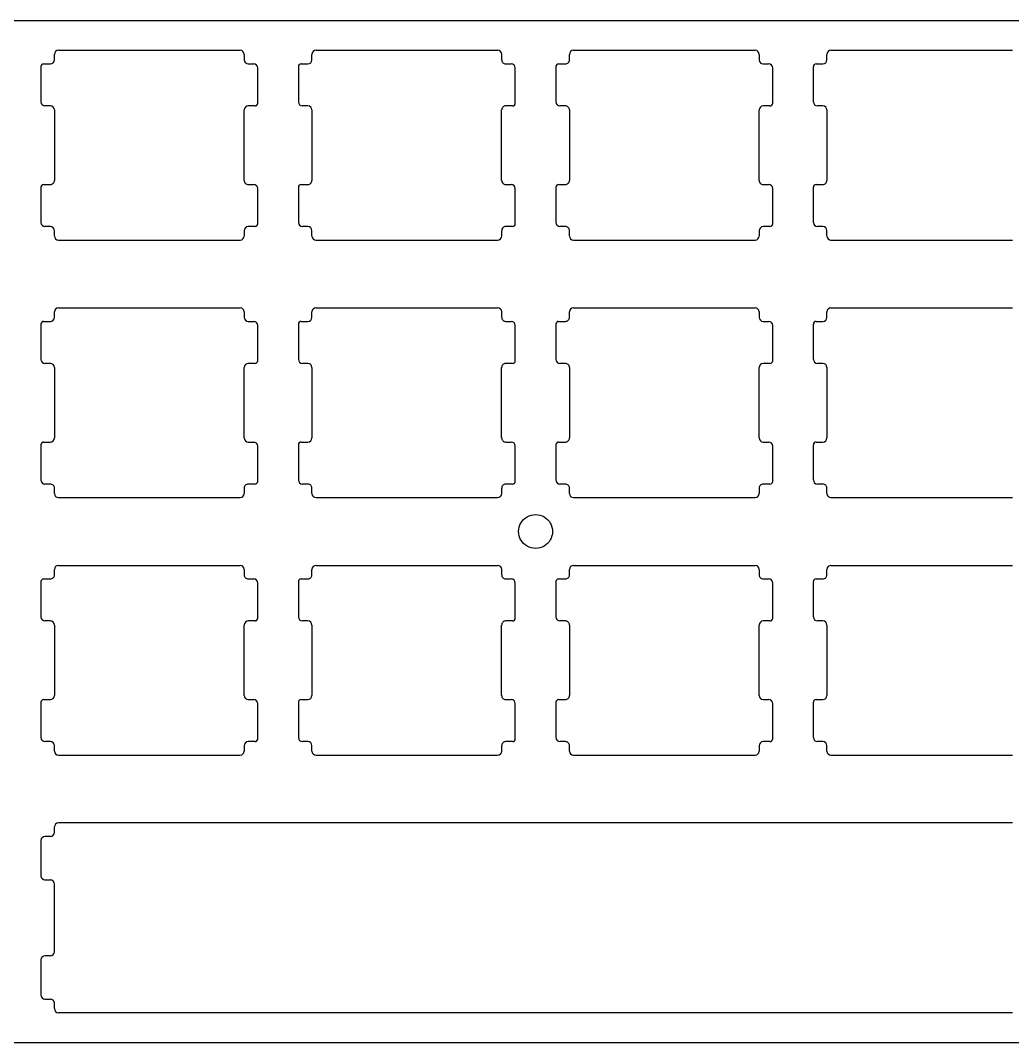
# Model space of a CAD drawing. Extents: x 0 to 227, y -75 to 1.
# Drawn here: x 75.8 to 149, y -74.8 to 0.7 of the extents above; entities that cross this region are included whole.
import ezdxf

# ---------------------------------------------------------------- set-up
doc = ezdxf.new("R2010")
doc.units = 0
doc.layers.get('0').update_dxf_attribs({"linetype": 'CONTINUOUS'})

msp = doc.modelspace()

# ---------------------------------------------------------------- linework, layer by layer
at = {"color": 7}
for points in [[(4.230445, 0.650342), (223.328094, 0.650342)], [(78.278994, -2.252875), (78.278994, -1.851555)], [(78.578713, -1.551836), (91.97974, -1.551836)], [(92.27946, -1.851555), (92.27946, -2.252875)], [(97.278175, -2.252875), (97.278175, -1.851555)], [(97.580435, -1.551836), (110.978922, -1.551836)], [(111.278642, -1.851555), (111.278642, -2.252875)], [(116.279897, -2.252875), (116.279897, -1.851555)], [(116.579617, -1.551836), (129.978104, -1.551836)], [(130.280364, -1.851555), (130.280364, -2.252875)], [(135.279079, -2.252875), (135.279079, -1.851555)], [(135.578799, -1.551836), (148.979826, -1.551836)], [(77.278235, -2.753254), (77.278235, -5.351672)], [(77.478894, -2.552595), (77.979274, -2.552595)], [(92.57918, -2.552595), (92.980499, -2.552595)], [(93.280219, -5.453272), (93.280219, -2.852314)], [(96.279956, -2.753254), (96.279956, -5.351672)], [(96.478076, -2.552595), (96.978456, -2.552595)], [(111.578362, -2.552595), (111.979681, -2.552595)], [(112.279401, -5.453272), (112.279401, -2.852314)], [(115.279138, -2.753254), (115.279138, -5.351672)], [(115.479798, -2.552595), (115.980177, -2.552595)], [(130.580083, -2.552595), (130.978863, -2.552595)], [(131.278583, -5.453272), (131.278583, -2.852314)], [(134.27832, -2.753254), (134.27832, -5.351672)], [(134.47898, -2.552595), (134.979359, -2.552595)], [(77.979274, -5.651392), (77.580494, -5.651392)], [(78.278994, -5.951111), (78.278994, -11.153026)], [(92.27946, -11.153026), (92.27946, -5.951111)], [(93.079559, -5.651392), (92.57918, -5.651392)], [(96.978456, -5.651392), (96.579676, -5.651392)], [(97.278175, -5.951111), (97.278175, -11.153026)], [(111.278642, -11.153026), (111.278642, -5.951111)], [(112.078741, -5.651392), (111.578362, -5.651392)], [(115.980177, -5.651392), (115.578858, -5.651392)], [(116.279897, -5.951111), (116.279897, -11.153026)], [(130.280364, -11.153026), (130.280364, -5.951111)], [(131.080463, -5.651392), (130.580083, -5.651392)], [(134.979359, -5.651392), (134.57804, -5.651392)], [(135.279079, -5.951111), (135.279079, -11.153026)], [(77.278235, -11.653406), (77.278235, -14.251823)], [(77.478894, -11.452746), (77.979274, -11.452746)], [(92.57918, -11.452746), (92.980499, -11.452746)], [(93.280219, -14.350883), (93.280219, -11.752466)], [(96.279956, -11.653406), (96.279956, -14.251823)], [(96.478076, -11.452746), (96.978456, -11.452746)], [(111.578362, -11.452746), (111.979681, -11.452746)], [(112.279401, -14.350883), (112.279401, -11.752466)], [(115.279138, -11.653406), (115.279138, -14.251823)], [(115.479798, -11.452746), (115.980177, -11.452746)], [(130.580083, -11.452746), (130.978863, -11.452746)], [(131.278583, -14.350883), (131.278583, -11.752466)], [(134.27832, -11.653406), (134.27832, -14.251823)], [(134.47898, -11.452746), (134.979359, -11.452746)], [(77.979274, -14.551543), (77.580494, -14.551543)], [(78.278994, -15.252582), (78.278994, -14.851263)], [(92.27946, -14.851263), (92.27946, -15.252582)], [(93.079559, -14.551543), (92.57918, -14.551543)], [(96.978456, -14.551543), (96.579676, -14.551543)], [(97.278175, -15.252582), (97.278175, -14.851263)], [(111.278642, -14.851263), (111.278642, -15.252582)], [(112.078741, -14.551543), (111.578362, -14.551543)], [(115.980177, -14.551543), (115.578858, -14.551543)], [(116.279897, -15.252582), (116.279897, -14.851263)], [(130.280364, -14.851263), (130.280364, -15.252582)], [(131.080463, -14.551543), (130.580083, -14.551543)], [(134.979359, -14.551543), (134.57804, -14.551543)], [(135.279079, -15.252582), (135.279079, -14.851263)], [(78.578713, -15.552302), (91.97974, -15.552302)], [(97.580435, -15.552302), (110.978922, -15.552302)], [(116.579617, -15.552302), (129.978104, -15.552302)], [(135.578799, -15.552302), (148.979826, -15.552302)], [(78.278994, -21.252057), (78.278994, -20.853277)], [(78.578713, -20.551017), (91.97974, -20.551017)], [(92.27946, -20.853277), (92.27946, -21.252057)], [(97.278175, -21.252057), (97.278175, -20.853277)], [(97.580435, -20.551017), (110.978922, -20.551017)], [(111.278642, -20.853277), (111.278642, -21.252057)], [(116.279897, -21.252057), (116.279897, -20.853277)], [(116.579617, -20.551017), (129.978104, -20.551017)], [(130.280364, -20.853277), (130.280364, -21.252057)], [(135.279079, -21.252057), (135.279079, -20.853277)], [(135.578799, -20.551017), (148.979826, -20.551017)], [(77.278235, -21.752436), (77.278235, -24.353394)], [(77.478894, -21.551776), (77.979274, -21.551776)], [(92.57918, -21.551776), (92.980499, -21.551776)], [(93.280219, -24.452454), (93.280219, -21.851496)], [(96.279956, -21.752436), (96.279956, -24.353394)], [(96.478076, -21.551776), (96.978456, -21.551776)], [(111.578362, -21.551776), (111.979681, -21.551776)], [(112.279401, -24.452454), (112.279401, -21.851496)], [(115.279138, -21.752436), (115.279138, -24.353394)], [(115.479798, -21.551776), (115.980177, -21.551776)], [(130.580083, -21.551776), (130.978863, -21.551776)], [(131.278583, -24.452454), (131.278583, -21.851496)], [(134.27832, -21.752436), (134.27832, -24.353394)], [(134.47898, -21.551776), (134.979359, -21.551776)], [(77.979274, -24.653113), (77.580494, -24.653113)], [(93.079559, -24.653113), (92.57918, -24.653113)], [(96.978456, -24.653113), (96.579676, -24.653113)], [(112.078741, -24.653113), (111.578362, -24.653113)], [(115.980177, -24.653113), (115.578858, -24.653113)], [(131.080463, -24.653113), (130.580083, -24.653113)], [(134.979359, -24.653113), (134.57804, -24.653113)], [(78.278994, -24.952833), (78.278994, -30.152208)], [(92.27946, -30.152208), (92.27946, -24.952833)], [(97.278175, -24.952833), (97.278175, -30.152208)], [(111.278642, -30.152208), (111.278642, -24.952833)], [(116.279897, -24.952833), (116.279897, -30.152208)], [(130.280364, -30.152208), (130.280364, -24.952833)], [(135.279079, -24.952833), (135.279079, -30.152208)], [(77.278235, -30.652588), (77.278235, -33.251005)], [(77.478894, -30.451928), (77.979274, -30.451928)], [(92.57918, -30.451928), (92.980499, -30.451928)], [(93.280219, -33.352605), (93.280219, -30.751647)], [(96.279956, -30.652588), (96.279956, -33.251005)], [(96.478076, -30.451928), (96.978456, -30.451928)], [(111.578362, -30.451928), (111.979681, -30.451928)], [(112.279401, -33.352605), (112.279401, -30.751647)], [(115.279138, -30.652588), (115.279138, -33.251005)], [(115.479798, -30.451928), (115.980177, -30.451928)], [(130.580083, -30.451928), (130.978863, -30.451928)], [(131.278583, -33.352605), (131.278583, -30.751647)], [(134.27832, -30.652588), (134.27832, -33.251005)], [(134.47898, -30.451928), (134.979359, -30.451928)], [(77.979274, -33.553265), (77.580494, -33.553265)], [(78.278994, -34.251764), (78.278994, -33.852985)], [(92.27946, -33.852985), (92.27946, -34.251764)], [(93.079559, -33.553265), (92.57918, -33.553265)], [(96.978456, -33.553265), (96.579676, -33.553265)], [(97.278175, -34.251764), (97.278175, -33.852985)], [(111.278642, -33.852985), (111.278642, -34.251764)], [(112.078741, -33.553265), (111.578362, -33.553265)], [(115.980177, -33.553265), (115.578858, -33.553265)], [(116.279897, -34.251764), (116.279897, -33.852985)], [(130.280364, -33.852985), (130.280364, -34.251764)], [(131.080463, -33.553265), (130.580083, -33.553265)], [(134.979359, -33.553265), (134.57804, -33.553265)], [(135.279079, -34.251764), (135.279079, -33.852985)], [(78.578713, -34.551484), (91.97974, -34.551484)], [(97.580435, -34.551484), (110.978922, -34.551484)], [(116.579617, -34.551484), (129.978104, -34.551484)], [(135.578799, -34.551484), (148.979826, -34.551484)], [(78.278994, -40.251238), (78.278994, -39.852459)], [(78.578713, -39.552739), (91.97974, -39.552739)], [(92.27946, -39.852459), (92.27946, -40.251238)], [(97.278175, -40.251238), (97.278175, -39.852459)], [(97.580435, -39.552739), (110.978922, -39.552739)], [(111.278642, -39.852459), (111.278642, -40.251238)], [(116.279897, -40.251238), (116.279897, -39.852459)], [(116.579617, -39.552739), (129.978104, -39.552739)], [(130.280364, -39.852459), (130.280364, -40.251238)], [(135.279079, -40.251238), (135.279079, -39.852459)], [(135.578799, -39.552739), (148.979826, -39.552739)], [(77.478894, -40.550958), (77.979274, -40.550958)], [(92.57918, -40.550958), (92.980499, -40.550958)], [(96.478076, -40.550958), (96.978456, -40.550958)], [(111.578362, -40.550958), (111.979681, -40.550958)], [(115.479798, -40.550958), (115.980177, -40.550958)], [(130.580083, -40.550958), (130.978863, -40.550958)], [(134.47898, -40.550958), (134.979359, -40.550958)], [(77.278235, -40.751618), (77.278235, -43.352575)], [(93.280219, -43.451635), (93.280219, -40.853218)], [(96.279956, -40.751618), (96.279956, -43.352575)], [(112.279401, -43.451635), (112.279401, -40.853218)], [(115.279138, -40.751618), (115.279138, -43.352575)], [(131.278583, -43.451635), (131.278583, -40.853218)], [(134.27832, -40.751618), (134.27832, -43.352575)], [(77.979274, -43.652295), (77.580494, -43.652295)], [(93.079559, -43.652295), (92.57918, -43.652295)], [(96.978456, -43.652295), (96.579676, -43.652295)], [(112.078741, -43.652295), (111.578362, -43.652295)], [(115.980177, -43.652295), (115.578858, -43.652295)], [(131.080463, -43.652295), (130.580083, -43.652295)], [(134.979359, -43.652295), (134.57804, -43.652295)], [(78.278994, -43.952015), (78.278994, -49.15139)], [(92.27946, -49.15139), (92.27946, -43.952015)], [(97.278175, -43.952015), (97.278175, -49.15139)], [(111.278642, -49.15139), (111.278642, -43.952015)], [(116.279897, -43.952015), (116.279897, -49.15139)], [(130.280364, -49.15139), (130.280364, -43.952015)], [(135.279079, -43.952015), (135.279079, -49.15139)], [(77.278235, -49.651769), (77.278235, -52.252727)], [(77.478894, -49.45111), (77.979274, -49.45111)], [(92.57918, -49.45111), (92.980499, -49.45111)], [(93.280219, -52.351787), (93.280219, -49.753369)], [(96.279956, -49.651769), (96.279956, -52.252727)], [(96.478076, -49.45111), (96.978456, -49.45111)], [(111.578362, -49.45111), (111.979681, -49.45111)], [(112.279401, -52.351787), (112.279401, -49.753369)], [(115.279138, -49.651769), (115.279138, -52.252727)], [(115.479798, -49.45111), (115.980177, -49.45111)], [(130.580083, -49.45111), (130.978863, -49.45111)], [(131.278583, -52.351787), (131.278583, -49.753369)], [(134.27832, -49.651769), (134.27832, -52.252727)], [(134.47898, -49.45111), (134.979359, -49.45111)], [(77.979274, -52.552447), (77.580494, -52.552447)], [(93.079559, -52.552447), (92.57918, -52.552447)], [(96.978456, -52.552447), (96.579676, -52.552447)], [(112.078741, -52.552447), (111.578362, -52.552447)], [(115.980177, -52.552447), (115.578858, -52.552447)], [(131.080463, -52.552447), (130.580083, -52.552447)], [(134.979359, -52.552447), (134.57804, -52.552447)], [(78.278994, -53.250946), (78.278994, -52.852166)], [(92.27946, -52.852166), (92.27946, -53.250946)], [(97.278175, -53.250946), (97.278175, -52.852166)], [(111.278642, -52.852166), (111.278642, -53.250946)], [(116.279897, -53.250946), (116.279897, -52.852166)], [(130.280364, -52.852166), (130.280364, -53.250946)], [(135.279079, -53.250946), (135.279079, -52.852166)], [(78.578713, -53.553206), (91.97974, -53.553206)], [(97.580435, -53.553206), (110.978922, -53.553206)], [(116.579617, -53.553206), (129.978104, -53.553206)], [(135.578799, -53.553206), (148.979826, -53.553206)], [(148.979826, -58.551921), (78.578713, -58.551921)], [(77.979274, -59.55268), (77.580494, -59.55268)], [(78.278994, -59.25296), (78.278994, -58.851641)], [(77.278235, -59.8524), (77.278235, -62.453357)], [(77.580494, -62.753077), (77.979274, -62.753077)], [(78.278994, -68.051512), (78.278994, -63.052796)], [(77.979274, -68.351231), (77.580494, -68.351231)], [(77.278235, -68.650951), (77.278235, -71.251909)], [(77.580494, -71.551628), (77.979274, -71.551628)], [(78.278994, -72.252668), (78.278994, -71.851348)], [(148.979826, -72.552387), (78.578713, -72.552387)], [(4.230445, -74.757105), (223.328094, -74.757105)]]:
    msp.add_lwpolyline(points, dxfattribs=at)
msp.add_lwpolyline([(115.030538, -37.053381)], close=True, dxfattribs=at)
for points in [[(77.980544, -2.553357), (78.146209, -2.553343), (78.280504, -2.419048), (78.280518, -2.253383)], [(78.580491, -1.55336), (78.414826, -1.553374), (78.280532, -1.687668), (78.280518, -1.853333)], [(92.280476, -1.853333), (92.280462, -1.687668), (92.146168, -1.553374), (91.980502, -1.55336)], [(92.280476, -2.253383), (92.28049, -2.419048), (92.414785, -2.553343), (92.58045, -2.553357)], [(96.980488, -2.553357), (97.146153, -2.553343), (97.280447, -2.419048), (97.280461, -2.253383)], [(97.580435, -1.55336), (97.41477, -1.553374), (97.280475, -1.687668), (97.280461, -1.853333)], [(111.28042, -1.853333), (111.280406, -1.687668), (111.146111, -1.553374), (110.980446, -1.55336)], [(111.28042, -2.253383), (111.280427, -2.332983), (111.312068, -2.409317), (111.368377, -2.465579)], [(116.192702, -2.465579), (116.249011, -2.409317), (116.280652, -2.332983), (116.280659, -2.253383)], [(116.580633, -1.55336), (116.414968, -1.553374), (116.280673, -1.687668), (116.280659, -1.853333)], [(130.280618, -1.853333), (130.280604, -1.687668), (130.146309, -1.553374), (129.980644, -1.55336)], [(130.280618, -2.253383), (130.280632, -2.419048), (130.414926, -2.553343), (130.580591, -2.553357)], [(134.980629, -2.553357), (135.146294, -2.553343), (135.280589, -2.419048), (135.280603, -2.253383)], [(135.580577, -1.55336), (135.414911, -1.553374), (135.280617, -1.687668), (135.280603, -1.853333)], [(77.339099, -2.611935), (77.301555, -2.64948), (77.28048, -2.700412), (77.280521, -2.753508)], [(77.480672, -2.553357), (77.427576, -2.553316), (77.376644, -2.574391), (77.339099, -2.611935)], [(93.280473, -2.85333), (93.280459, -2.687665), (93.146165, -2.553371), (92.980499, -2.553357)], [(96.339043, -2.611935), (96.301498, -2.64948), (96.280424, -2.700412), (96.280464, -2.753508)], [(96.480616, -2.553357), (96.42752, -2.553316), (96.376587, -2.574391), (96.339043, -2.611935)], [(111.368377, -2.465579), (111.424687, -2.521841), (111.501048, -2.553417), (111.580648, -2.553357)], [(112.280417, -2.85333), (112.280403, -2.687665), (112.146108, -2.553371), (111.980443, -2.553357)], [(115.339151, -2.612025), (115.301661, -2.649562), (115.280622, -2.700456), (115.280662, -2.753508)], [(115.48056, -2.553357), (115.427508, -2.553384), (115.37664, -2.574488), (115.339151, -2.612025)], [(115.980431, -2.553357), (116.060031, -2.553417), (116.136392, -2.521841), (116.192702, -2.465579)], [(131.280615, -2.85333), (131.280601, -2.687665), (131.146306, -2.553371), (130.980641, -2.553357)], [(134.339095, -2.612025), (134.301605, -2.649562), (134.280565, -2.700456), (134.280606, -2.753508)], [(134.480504, -2.553357), (134.427452, -2.553384), (134.376584, -2.574488), (134.339095, -2.612025)], [(77.280521, -5.35345), (77.280535, -5.519115), (77.414829, -5.65341), (77.580494, -5.653424)], [(78.280518, -5.953397), (78.280504, -5.787732), (78.146209, -5.653438), (77.980544, -5.653424)], [(92.58045, -5.653424), (92.414785, -5.653438), (92.28049, -5.787732), (92.280476, -5.953397)], [(93.080575, -5.653424), (93.190953, -5.653367), (93.280417, -5.563903), (93.280473, -5.453526)], [(96.280464, -5.35345), (96.280478, -5.519115), (96.414773, -5.65341), (96.580438, -5.653424)], [(97.280461, -5.953397), (97.280447, -5.787732), (97.146153, -5.653438), (96.980488, -5.653424)], [(111.368377, -5.741201), (111.312068, -5.797463), (111.280427, -5.873797), (111.28042, -5.953397)], [(111.580648, -5.653424), (111.501048, -5.653363), (111.424687, -5.68494), (111.368377, -5.741201)], [(112.080519, -5.653424), (112.190896, -5.653367), (112.280361, -5.563903), (112.280417, -5.453526)], [(115.280662, -5.35345), (115.280676, -5.519115), (115.414971, -5.65341), (115.580636, -5.653424)], [(116.192702, -5.741201), (116.136392, -5.68494), (116.060031, -5.653363), (115.980431, -5.653424)], [(116.280659, -5.953397), (116.280652, -5.873797), (116.249011, -5.797463), (116.192702, -5.741201)], [(130.580591, -5.653424), (130.414926, -5.653438), (130.280632, -5.787732), (130.280618, -5.953397)], [(131.080463, -5.653424), (131.133515, -5.653464), (131.184409, -5.632424), (131.221946, -5.594935)], [(131.221946, -5.594935), (131.259483, -5.557445), (131.280588, -5.506578), (131.280615, -5.453526)], [(134.280606, -5.35345), (134.28062, -5.519115), (134.414914, -5.65341), (134.58058, -5.653424)], [(135.280603, -5.953397), (135.280589, -5.787732), (135.146294, -5.653438), (134.980629, -5.653424)], [(78.19274, -11.365551), (78.249002, -11.309241), (78.280578, -11.23288), (78.280518, -11.15328)], [(92.280476, -11.15328), (92.280415, -11.23288), (92.311992, -11.309241), (92.368254, -11.365551)], [(97.192683, -11.365551), (97.248945, -11.309241), (97.280522, -11.23288), (97.280461, -11.15328)], [(111.28042, -11.15328), (111.280359, -11.232924), (111.311971, -11.309324), (111.368287, -11.36564)], [(116.192791, -11.36564), (116.249108, -11.309324), (116.28072, -11.232924), (116.280659, -11.15328)], [(130.280618, -11.15328), (130.280557, -11.23288), (130.312134, -11.309241), (130.368395, -11.365551)], [(135.192825, -11.365551), (135.249087, -11.309241), (135.280663, -11.23288), (135.280603, -11.15328)], [(77.339189, -11.511997), (77.301652, -11.549486), (77.280548, -11.600354), (77.280521, -11.653406)], [(77.480672, -11.453508), (77.42762, -11.453468), (77.376726, -11.474507), (77.339189, -11.511997)], [(77.980544, -11.453508), (78.060144, -11.453501), (78.136478, -11.42186), (78.19274, -11.365551)], [(92.368254, -11.365551), (92.424516, -11.42186), (92.50085, -11.453501), (92.58045, -11.453508)], [(93.280473, -11.753482), (93.280459, -11.587817), (93.146165, -11.453522), (92.980499, -11.453508)], [(96.339133, -11.511997), (96.301596, -11.549486), (96.280491, -11.600354), (96.280464, -11.653406)], [(96.480616, -11.453508), (96.427564, -11.453468), (96.37667, -11.474507), (96.339133, -11.511997)], [(96.980488, -11.453508), (97.060088, -11.453501), (97.136422, -11.42186), (97.192683, -11.365551)], [(111.368287, -11.36564), (111.424604, -11.421957), (111.501004, -11.453569), (111.580648, -11.453508)], [(112.280417, -11.753482), (112.280403, -11.587817), (112.146108, -11.453522), (111.980443, -11.453508)], [(115.48056, -11.453508), (115.370183, -11.453564), (115.280718, -11.543029), (115.280662, -11.653406)], [(115.980431, -11.453508), (116.060075, -11.453569), (116.136475, -11.421957), (116.192791, -11.36564)], [(130.368395, -11.365551), (130.424657, -11.42186), (130.500991, -11.453501), (130.580591, -11.453508)], [(131.280615, -11.753482), (131.280601, -11.587817), (131.146306, -11.453522), (130.980641, -11.453508)], [(134.480504, -11.453508), (134.370126, -11.453564), (134.280662, -11.543029), (134.280606, -11.653406)], [(134.980629, -11.453508), (135.060229, -11.453501), (135.136563, -11.42186), (135.192825, -11.365551)], [(77.280521, -14.253347), (77.280535, -14.419012), (77.414829, -14.553307), (77.580494, -14.553321)], [(96.280464, -14.253347), (96.280478, -14.419012), (96.414773, -14.553307), (96.580438, -14.553321)], [(115.280662, -14.253347), (115.280676, -14.419012), (115.414971, -14.553307), (115.580636, -14.553321)], [(134.280606, -14.253347), (134.28062, -14.419012), (134.414914, -14.553307), (134.58058, -14.553321)], [(78.280518, -14.853295), (78.280504, -14.68763), (78.146209, -14.553335), (77.980544, -14.553321)], [(92.58045, -14.553321), (92.414785, -14.553335), (92.28049, -14.68763), (92.280476, -14.853295)], [(93.080575, -14.553321), (93.190953, -14.553265), (93.280417, -14.4638), (93.280473, -14.353423)], [(97.280461, -14.853295), (97.280447, -14.68763), (97.146153, -14.553335), (96.980488, -14.553321)], [(111.368377, -14.641099), (111.312068, -14.697361), (111.280427, -14.773695), (111.28042, -14.853295)], [(111.580648, -14.553321), (111.501048, -14.55326), (111.424687, -14.584837), (111.368377, -14.641099)], [(112.080519, -14.553321), (112.190896, -14.553265), (112.280361, -14.4638), (112.280417, -14.353423)], [(116.192702, -14.641099), (116.136392, -14.584837), (116.060031, -14.55326), (115.980431, -14.553321)], [(116.280659, -14.853295), (116.280652, -14.773695), (116.249011, -14.697361), (116.192702, -14.641099)], [(130.580591, -14.553321), (130.414926, -14.553335), (130.280632, -14.68763), (130.280618, -14.853295)], [(131.080463, -14.553321), (131.133515, -14.553361), (131.184409, -14.532322), (131.221946, -14.494832)], [(131.221946, -14.494832), (131.259483, -14.457343), (131.280588, -14.406475), (131.280615, -14.353423)], [(135.280603, -14.853295), (135.280589, -14.68763), (135.146294, -14.553335), (134.980629, -14.553321)], [(78.280518, -15.253344), (78.280532, -15.419009), (78.414826, -15.553304), (78.580491, -15.553318)], [(91.980502, -15.553318), (92.146168, -15.553304), (92.280462, -15.419009), (92.280476, -15.253344)], [(97.280461, -15.253344), (97.280475, -15.419009), (97.41477, -15.553304), (97.580435, -15.553318)], [(110.980446, -15.553318), (111.146111, -15.553304), (111.280406, -15.419009), (111.28042, -15.253344)], [(116.280659, -15.253344), (116.280673, -15.419009), (116.414968, -15.553304), (116.580633, -15.553318)], [(129.980644, -15.553318), (130.146309, -15.553304), (130.280604, -15.419009), (130.280618, -15.253344)], [(135.280603, -15.253344), (135.280617, -15.419009), (135.414911, -15.553304), (135.580577, -15.553318)], [(78.580491, -20.553303), (78.414826, -20.553317), (78.280532, -20.687612), (78.280518, -20.853277)], [(92.280476, -20.853277), (92.280462, -20.687612), (92.146168, -20.553317), (91.980502, -20.553303)], [(97.580435, -20.553303), (97.41477, -20.553317), (97.280475, -20.687612), (97.280461, -20.853277)], [(111.28042, -20.853277), (111.280406, -20.687612), (111.146111, -20.553317), (110.980446, -20.553303)], [(116.580633, -20.553303), (116.414968, -20.553317), (116.280673, -20.687612), (116.280659, -20.853277)], [(130.280618, -20.853277), (130.280604, -20.687612), (130.146309, -20.553317), (129.980644, -20.553303)], [(135.580577, -20.553303), (135.414911, -20.553317), (135.280617, -20.687612), (135.280603, -20.853277)], [(77.339099, -21.611879), (77.301555, -21.649423), (77.28048, -21.700356), (77.280521, -21.753452)], [(77.480672, -21.5533), (77.427576, -21.55326), (77.376644, -21.574334), (77.339099, -21.611879)], [(77.980544, -21.5533), (78.146209, -21.553286), (78.280504, -21.418992), (78.280518, -21.253327)], [(92.280476, -21.253327), (92.28049, -21.418992), (92.414785, -21.553286), (92.58045, -21.5533)], [(93.280473, -21.853274), (93.280459, -21.687609), (93.146165, -21.553314), (92.980499, -21.5533)], [(96.339043, -21.611879), (96.301498, -21.649423), (96.280424, -21.700356), (96.280464, -21.753452)], [(96.480616, -21.5533), (96.42752, -21.55326), (96.376587, -21.574334), (96.339043, -21.611879)], [(96.980488, -21.5533), (97.146153, -21.553286), (97.280447, -21.418992), (97.280461, -21.253327)], [(111.28042, -21.253327), (111.280427, -21.332927), (111.312068, -21.409261), (111.368377, -21.465522)], [(111.368377, -21.465522), (111.424687, -21.521784), (111.501048, -21.553361), (111.580648, -21.5533)], [(112.280417, -21.853274), (112.280403, -21.687609), (112.146108, -21.553314), (111.980443, -21.5533)], [(115.339151, -21.611969), (115.301661, -21.649506), (115.280622, -21.7004), (115.280662, -21.753452)], [(115.48056, -21.5533), (115.427508, -21.553327), (115.37664, -21.574432), (115.339151, -21.611969)], [(115.980431, -21.5533), (116.060031, -21.553361), (116.136392, -21.521784), (116.192702, -21.465522)], [(116.192702, -21.465522), (116.249011, -21.409261), (116.280652, -21.332927), (116.280659, -21.253327)], [(130.280618, -21.253327), (130.280632, -21.418992), (130.414926, -21.553286), (130.580591, -21.5533)], [(131.280615, -21.853274), (131.280601, -21.687609), (131.146306, -21.553314), (130.980641, -21.5533)], [(134.339095, -21.611969), (134.301605, -21.649506), (134.280565, -21.7004), (134.280606, -21.753452)], [(134.480504, -21.5533), (134.427452, -21.553327), (134.376584, -21.574432), (134.339095, -21.611969)], [(134.980629, -21.5533), (135.146294, -21.553286), (135.280589, -21.418992), (135.280603, -21.253327)], [(77.280521, -24.353394), (77.280535, -24.519059), (77.414829, -24.653353), (77.580494, -24.653367)], [(78.280518, -24.953341), (78.280504, -24.787676), (78.146209, -24.653381), (77.980544, -24.653367)], [(92.58045, -24.653367), (92.414785, -24.653381), (92.28049, -24.787676), (92.280476, -24.953341)], [(93.080575, -24.653367), (93.190953, -24.653311), (93.280417, -24.563847), (93.280473, -24.45347)], [(96.280464, -24.353394), (96.280478, -24.519059), (96.414773, -24.653353), (96.580438, -24.653367)], [(97.280461, -24.953341), (97.280447, -24.787676), (97.146153, -24.653381), (96.980488, -24.653367)], [(111.368377, -24.741145), (111.312068, -24.797407), (111.280427, -24.873741), (111.28042, -24.953341)], [(111.580648, -24.653367), (111.501048, -24.653307), (111.424687, -24.684883), (111.368377, -24.741145)], [(112.080519, -24.653367), (112.190896, -24.653311), (112.280361, -24.563847), (112.280417, -24.45347)], [(115.280662, -24.353394), (115.280676, -24.519059), (115.414971, -24.653353), (115.580636, -24.653367)], [(116.192702, -24.741145), (116.136392, -24.684883), (116.060031, -24.653307), (115.980431, -24.653367)], [(116.280659, -24.953341), (116.280652, -24.873741), (116.249011, -24.797407), (116.192702, -24.741145)], [(130.580591, -24.653367), (130.414926, -24.653381), (130.280632, -24.787676), (130.280618, -24.953341)], [(131.080463, -24.653367), (131.133515, -24.653408), (131.184409, -24.632368), (131.221946, -24.594879)], [(131.221946, -24.594879), (131.259483, -24.557389), (131.280588, -24.506521), (131.280615, -24.45347)], [(134.280606, -24.353394), (134.28062, -24.519059), (134.414914, -24.653353), (134.58058, -24.653367)], [(135.280603, -24.953341), (135.280589, -24.787676), (135.146294, -24.653381), (134.980629, -24.653367)], [(77.980544, -30.453452), (78.146209, -30.453438), (78.280504, -30.319143), (78.280518, -30.153478)], [(92.280476, -30.153478), (92.28049, -30.319143), (92.414785, -30.453438), (92.58045, -30.453452)], [(96.980488, -30.453452), (97.146153, -30.453438), (97.280447, -30.319143), (97.280461, -30.153478)], [(111.28042, -30.153478), (111.280427, -30.233078), (111.312068, -30.309412), (111.368377, -30.365674)], [(116.192702, -30.365674), (116.249011, -30.309412), (116.280652, -30.233078), (116.280659, -30.153478)], [(130.280618, -30.153478), (130.280632, -30.319143), (130.414926, -30.453438), (130.580591, -30.453452)], [(134.980629, -30.453452), (135.146294, -30.453438), (135.280589, -30.319143), (135.280603, -30.153478)], [(77.339189, -30.511941), (77.301652, -30.54943), (77.280548, -30.600298), (77.280521, -30.65335)], [(77.480672, -30.453452), (77.42762, -30.453411), (77.376726, -30.474451), (77.339189, -30.511941)], [(93.280473, -30.753425), (93.280459, -30.58776), (93.146165, -30.453466), (92.980499, -30.453452)], [(96.339133, -30.511941), (96.301596, -30.54943), (96.280491, -30.600298), (96.280464, -30.65335)], [(96.480616, -30.453452), (96.427564, -30.453411), (96.37667, -30.474451), (96.339133, -30.511941)], [(111.368377, -30.365674), (111.424687, -30.421936), (111.501048, -30.453512), (111.580648, -30.453452)], [(112.280417, -30.753425), (112.280403, -30.58776), (112.146108, -30.453466), (111.980443, -30.453452)], [(115.48056, -30.453452), (115.370183, -30.453508), (115.280718, -30.542972), (115.280662, -30.65335)], [(115.980431, -30.453452), (116.060031, -30.453512), (116.136392, -30.421936), (116.192702, -30.365674)], [(131.280615, -30.753425), (131.280601, -30.58776), (131.146306, -30.453466), (130.980641, -30.453452)], [(134.480504, -30.453452), (134.370126, -30.453508), (134.280662, -30.542972), (134.280606, -30.65335)], [(77.280521, -33.253291), (77.280535, -33.418956), (77.414829, -33.553251), (77.580494, -33.553265)], [(78.19274, -33.641222), (78.136478, -33.584913), (78.060144, -33.553272), (77.980544, -33.553265)], [(78.280518, -33.853493), (78.280578, -33.773893), (78.249002, -33.697532), (78.19274, -33.641222)], [(92.368254, -33.641222), (92.311992, -33.697532), (92.280415, -33.773893), (92.280476, -33.853493)], [(92.58045, -33.553265), (92.50085, -33.553272), (92.424516, -33.584913), (92.368254, -33.641222)], [(93.080575, -33.553265), (93.190953, -33.553208), (93.280417, -33.463744), (93.280473, -33.353367)], [(96.280464, -33.253291), (96.280478, -33.418956), (96.414773, -33.553251), (96.580438, -33.553265)], [(97.192683, -33.641222), (97.136422, -33.584913), (97.060088, -33.553272), (96.980488, -33.553265)], [(97.280461, -33.853493), (97.280522, -33.773893), (97.248945, -33.697532), (97.192683, -33.641222)], [(111.368287, -33.641132), (111.311971, -33.697449), (111.280359, -33.773849), (111.28042, -33.853493)], [(111.580648, -33.553265), (111.501004, -33.553204), (111.424604, -33.584816), (111.368287, -33.641132)], [(112.080519, -33.553265), (112.190896, -33.553208), (112.280361, -33.463744), (112.280417, -33.353367)], [(115.280662, -33.253291), (115.280676, -33.418956), (115.414971, -33.553251), (115.580636, -33.553265)], [(116.192791, -33.641132), (116.136475, -33.584816), (116.060075, -33.553204), (115.980431, -33.553265)], [(116.280659, -33.853493), (116.28072, -33.773849), (116.249108, -33.697449), (116.192791, -33.641132)], [(130.368395, -33.641222), (130.312134, -33.697532), (130.280557, -33.773893), (130.280618, -33.853493)], [(130.580591, -33.553265), (130.500991, -33.553272), (130.424657, -33.584913), (130.368395, -33.641222)], [(131.080463, -33.553265), (131.133515, -33.553305), (131.184409, -33.532266), (131.221946, -33.494776)], [(131.221946, -33.494776), (131.259483, -33.457286), (131.280588, -33.406419), (131.280615, -33.353367)], [(134.280606, -33.253291), (134.28062, -33.418956), (134.414914, -33.553251), (134.58058, -33.553265)], [(135.192825, -33.641222), (135.136563, -33.584913), (135.060229, -33.553272), (134.980629, -33.553265)], [(135.280603, -33.853493), (135.280663, -33.773893), (135.249087, -33.697532), (135.192825, -33.641222)], [(78.280518, -34.253288), (78.280532, -34.418953), (78.414826, -34.553248), (78.580491, -34.553262)], [(91.980502, -34.553262), (92.146168, -34.553248), (92.280462, -34.418953), (92.280476, -34.253288)], [(97.280461, -34.253288), (97.280475, -34.418953), (97.41477, -34.553248), (97.580435, -34.553262)], [(110.980446, -34.553262), (111.146111, -34.553248), (111.280406, -34.418953), (111.28042, -34.253288)], [(116.280659, -34.253288), (116.280673, -34.418953), (116.414968, -34.553248), (116.580633, -34.553262)], [(129.980644, -34.553262), (130.146309, -34.553248), (130.280604, -34.418953), (130.280618, -34.253288)], [(135.280603, -34.253288), (135.280617, -34.418953), (135.414911, -34.553248), (135.580577, -34.553262)], [(112.530541, -37.053381), (112.530541, -36.6068), (112.768789, -36.194141), (113.15554, -35.970851)], [(113.15554, -35.970851), (113.542291, -35.74756), (114.018788, -35.74756), (114.405539, -35.970851)], [(114.405539, -35.970851), (114.79229, -36.194141), (115.030538, -36.6068), (115.030538, -37.053381)], [(113.15554, -38.135912), (112.768789, -37.912621), (112.530541, -37.499963), (112.530541, -37.053381)], [(115.030538, -37.053381), (115.030538, -37.499963), (114.79229, -37.912621), (114.405539, -38.135912)], [(114.405539, -38.135912), (114.018788, -38.359203), (113.542291, -38.359203), (113.15554, -38.135912)], [(78.580491, -39.553501), (78.414826, -39.553515), (78.280532, -39.68781), (78.280518, -39.853475)], [(92.280476, -39.853475), (92.280462, -39.68781), (92.146168, -39.553515), (91.980502, -39.553501)], [(97.580435, -39.553501), (97.41477, -39.553515), (97.280475, -39.68781), (97.280461, -39.853475)], [(111.28042, -39.853475), (111.280406, -39.68781), (111.146111, -39.553515), (110.980446, -39.553501)], [(116.580633, -39.553501), (116.414968, -39.553515), (116.280673, -39.68781), (116.280659, -39.853475)], [(130.280618, -39.853475), (130.280604, -39.68781), (130.146309, -39.553515), (129.980644, -39.553501)], [(135.580577, -39.553501), (135.414911, -39.553515), (135.280617, -39.68781), (135.280603, -39.853475)], [(77.339189, -40.611987), (77.301652, -40.649476), (77.280548, -40.700344), (77.280521, -40.753396)], [(77.480672, -40.553498), (77.42762, -40.553458), (77.376726, -40.574497), (77.339189, -40.611987)], [(77.980544, -40.553498), (78.060144, -40.553491), (78.136478, -40.52185), (78.19274, -40.465541)], [(78.19274, -40.465541), (78.249002, -40.409231), (78.280578, -40.33287), (78.280518, -40.25327)], [(92.280476, -40.25327), (92.280415, -40.33287), (92.311992, -40.409231), (92.368254, -40.465541)], [(92.368254, -40.465541), (92.424516, -40.52185), (92.50085, -40.553491), (92.58045, -40.553498)], [(93.280473, -40.853472), (93.280459, -40.687807), (93.146165, -40.553512), (92.980499, -40.553498)], [(96.339133, -40.611987), (96.301596, -40.649476), (96.280491, -40.700344), (96.280464, -40.753396)], [(96.480616, -40.553498), (96.427564, -40.553458), (96.37667, -40.574497), (96.339133, -40.611987)], [(96.980488, -40.553498), (97.060088, -40.553491), (97.136422, -40.52185), (97.192683, -40.465541)], [(97.192683, -40.465541), (97.248945, -40.409231), (97.280522, -40.33287), (97.280461, -40.25327)], [(111.28042, -40.25327), (111.280359, -40.332914), (111.311971, -40.409314), (111.368287, -40.46563)], [(111.368287, -40.46563), (111.424604, -40.521947), (111.501004, -40.553559), (111.580648, -40.553498)], [(112.280417, -40.853472), (112.280403, -40.687807), (112.146108, -40.553512), (111.980443, -40.553498)], [(115.48056, -40.553498), (115.370183, -40.553554), (115.280718, -40.643019), (115.280662, -40.753396)], [(115.980431, -40.553498), (116.060075, -40.553559), (116.136475, -40.521947), (116.192791, -40.46563)], [(116.192791, -40.46563), (116.249108, -40.409314), (116.28072, -40.332914), (116.280659, -40.25327)], [(130.280618, -40.25327), (130.280557, -40.33287), (130.312134, -40.409231), (130.368395, -40.465541)], [(130.368395, -40.465541), (130.424657, -40.52185), (130.500991, -40.553491), (130.580591, -40.553498)], [(131.280615, -40.853472), (131.280601, -40.687807), (131.146306, -40.553512), (130.980641, -40.553498)], [(134.480504, -40.553498), (134.370126, -40.553554), (134.280662, -40.643019), (134.280606, -40.753396)], [(134.980629, -40.553498), (135.060229, -40.553491), (135.136563, -40.52185), (135.192825, -40.465541)], [(135.192825, -40.465541), (135.249087, -40.409231), (135.280663, -40.33287), (135.280603, -40.25327)], [(77.280521, -43.353337), (77.280535, -43.519002), (77.414829, -43.653297), (77.580494, -43.653311)], [(78.280518, -43.953285), (78.280504, -43.78762), (78.146209, -43.653325), (77.980544, -43.653311)], [(92.58045, -43.653311), (92.414785, -43.653325), (92.28049, -43.78762), (92.280476, -43.953285)], [(93.080575, -43.653311), (93.190953, -43.653255), (93.280417, -43.56379), (93.280473, -43.453413)], [(96.280464, -43.353337), (96.280478, -43.519002), (96.414773, -43.653297), (96.580438, -43.653311)], [(97.280461, -43.953285), (97.280447, -43.78762), (97.146153, -43.653325), (96.980488, -43.653311)], [(111.580648, -43.653311), (111.501048, -43.65325), (111.424687, -43.684827), (111.368377, -43.741089)], [(112.080519, -43.653311), (112.190896, -43.653255), (112.280361, -43.56379), (112.280417, -43.453413)], [(115.280662, -43.353337), (115.280676, -43.519002), (115.414971, -43.653297), (115.580636, -43.653311)], [(116.192702, -43.741089), (116.136392, -43.684827), (116.060031, -43.65325), (115.980431, -43.653311)], [(130.580591, -43.653311), (130.414926, -43.653325), (130.280632, -43.78762), (130.280618, -43.953285)], [(131.080463, -43.653311), (131.133515, -43.653351), (131.184409, -43.632312), (131.221946, -43.594822)], [(131.221946, -43.594822), (131.259483, -43.557333), (131.280588, -43.506465), (131.280615, -43.453413)], [(134.280606, -43.353337), (134.28062, -43.519002), (134.414914, -43.653297), (134.58058, -43.653311)], [(135.280603, -43.953285), (135.280589, -43.78762), (135.146294, -43.653325), (134.980629, -43.653311)], [(111.368377, -43.741089), (111.312068, -43.797351), (111.280427, -43.873685), (111.28042, -43.953285)], [(116.280659, -43.953285), (116.280652, -43.873685), (116.249011, -43.797351), (116.192702, -43.741089)], [(77.339189, -49.511884), (77.301652, -49.549374), (77.280548, -49.600241), (77.280521, -49.653293)], [(77.480672, -49.453396), (77.42762, -49.453355), (77.376726, -49.474395), (77.339189, -49.511884)], [(77.980544, -49.453396), (78.146209, -49.453382), (78.280504, -49.319087), (78.280518, -49.153422)], [(92.280476, -49.153422), (92.28049, -49.319087), (92.414785, -49.453382), (92.58045, -49.453396)], [(93.280473, -49.753369), (93.280459, -49.587704), (93.146165, -49.45341), (92.980499, -49.453396)], [(96.339133, -49.511884), (96.301596, -49.549374), (96.280491, -49.600241), (96.280464, -49.653293)], [(96.480616, -49.453396), (96.427564, -49.453355), (96.37667, -49.474395), (96.339133, -49.511884)], [(96.980488, -49.453396), (97.146153, -49.453382), (97.280447, -49.319087), (97.280461, -49.153422)], [(111.28042, -49.153422), (111.280427, -49.233022), (111.312068, -49.309356), (111.368377, -49.365618)], [(111.368377, -49.365618), (111.424687, -49.42188), (111.501048, -49.453456), (111.580648, -49.453396)], [(112.280417, -49.753369), (112.280403, -49.587704), (112.146108, -49.45341), (111.980443, -49.453396)], [(115.48056, -49.453396), (115.370183, -49.453452), (115.280718, -49.542916), (115.280662, -49.653293)], [(115.980431, -49.453396), (116.060031, -49.453456), (116.136392, -49.42188), (116.192702, -49.365618)], [(116.192702, -49.365618), (116.249011, -49.309356), (116.280652, -49.233022), (116.280659, -49.153422)], [(130.280618, -49.153422), (130.280632, -49.319087), (130.414926, -49.453382), (130.580591, -49.453396)], [(131.280615, -49.753369), (131.280601, -49.587704), (131.146306, -49.45341), (130.980641, -49.453396)], [(134.480504, -49.453396), (134.370126, -49.453452), (134.280662, -49.542916), (134.280606, -49.653293)], [(134.980629, -49.453396), (135.146294, -49.453382), (135.280589, -49.319087), (135.280603, -49.153422)], [(77.280521, -52.253489), (77.280535, -52.419154), (77.414829, -52.553449), (77.580494, -52.553463)], [(78.280518, -52.853436), (78.280504, -52.687771), (78.146209, -52.553477), (77.980544, -52.553463)], [(92.58045, -52.553463), (92.414785, -52.553477), (92.28049, -52.687771), (92.280476, -52.853436)], [(93.080575, -52.553463), (93.133627, -52.553435), (93.184495, -52.532331), (93.221984, -52.494794)], [(93.221984, -52.494794), (93.259474, -52.457257), (93.280513, -52.406363), (93.280473, -52.353311)], [(96.280464, -52.253489), (96.280478, -52.419154), (96.414773, -52.553449), (96.580438, -52.553463)], [(97.280461, -52.853436), (97.280447, -52.687771), (97.146153, -52.553477), (96.980488, -52.553463)], [(111.368377, -52.64124), (111.312068, -52.697502), (111.280427, -52.773836), (111.28042, -52.853436)], [(111.580648, -52.553463), (111.501048, -52.553402), (111.424687, -52.584979), (111.368377, -52.64124)], [(112.080519, -52.553463), (112.133571, -52.553435), (112.184439, -52.532331), (112.221928, -52.494794)], [(112.221928, -52.494794), (112.259418, -52.457257), (112.280457, -52.406363), (112.280417, -52.353311)], [(115.280662, -52.253489), (115.280676, -52.419154), (115.414971, -52.553449), (115.580636, -52.553463)], [(116.192702, -52.64124), (116.136392, -52.584979), (116.060031, -52.553402), (115.980431, -52.553463)], [(116.280659, -52.853436), (116.280652, -52.773836), (116.249011, -52.697502), (116.192702, -52.64124)], [(130.580591, -52.553463), (130.414926, -52.553477), (130.280632, -52.687771), (130.280618, -52.853436)], [(131.080463, -52.553463), (131.133559, -52.553503), (131.184492, -52.532428), (131.222036, -52.494884)], [(131.222036, -52.494884), (131.259581, -52.45734), (131.280655, -52.406407), (131.280615, -52.353311)], [(134.280606, -52.253489), (134.28062, -52.419154), (134.414914, -52.553449), (134.58058, -52.553463)], [(135.280603, -52.853436), (135.280589, -52.687771), (135.146294, -52.553477), (134.980629, -52.553463)], [(78.280518, -53.253486), (78.280532, -53.419151), (78.414826, -53.553446), (78.580491, -53.55346)], [(91.980502, -53.55346), (92.146168, -53.553446), (92.280462, -53.419151), (92.280476, -53.253486)], [(97.280461, -53.253486), (97.280475, -53.419151), (97.41477, -53.553446), (97.580435, -53.55346)], [(110.980446, -53.55346), (111.146111, -53.553446), (111.280406, -53.419151), (111.28042, -53.253486)], [(116.280659, -53.253486), (116.280673, -53.419151), (116.414968, -53.553446), (116.580633, -53.55346)], [(129.980644, -53.55346), (130.146309, -53.553446), (130.280604, -53.419151), (130.280618, -53.253486)], [(135.280603, -53.253486), (135.280617, -53.419151), (135.414911, -53.553446), (135.580577, -53.55346)], [(78.580491, -58.553445), (78.414826, -58.553459), (78.280532, -58.687753), (78.280518, -58.853419)], [(77.580494, -59.553442), (77.414829, -59.553456), (77.280535, -59.68775), (77.280521, -59.853416)], [(77.980544, -59.553442), (78.146209, -59.553428), (78.280504, -59.419133), (78.280518, -59.253468)], [(77.280521, -62.453357), (77.280535, -62.619022), (77.414829, -62.753317), (77.580494, -62.753331)], [(78.280518, -63.053304), (78.280504, -62.887639), (78.146209, -62.753345), (77.980544, -62.753331)], [(77.580494, -68.353263), (77.414829, -68.353277), (77.280535, -68.487572), (77.280521, -68.653237)], [(77.980544, -68.353263), (78.146209, -68.353249), (78.280504, -68.218955), (78.280518, -68.05329)], [(77.280521, -71.253433), (77.280535, -71.419098), (77.414829, -71.553392), (77.580494, -71.553406)], [(78.280518, -71.85338), (78.280504, -71.687715), (78.146209, -71.55342), (77.980544, -71.553406)], [(78.280518, -72.25343), (78.280532, -72.419095), (78.414826, -72.553389), (78.580491, -72.553403)]]:
    msp.add_open_spline(points, degree=3, dxfattribs=at)

doc.saveas('drawing.dxf')
